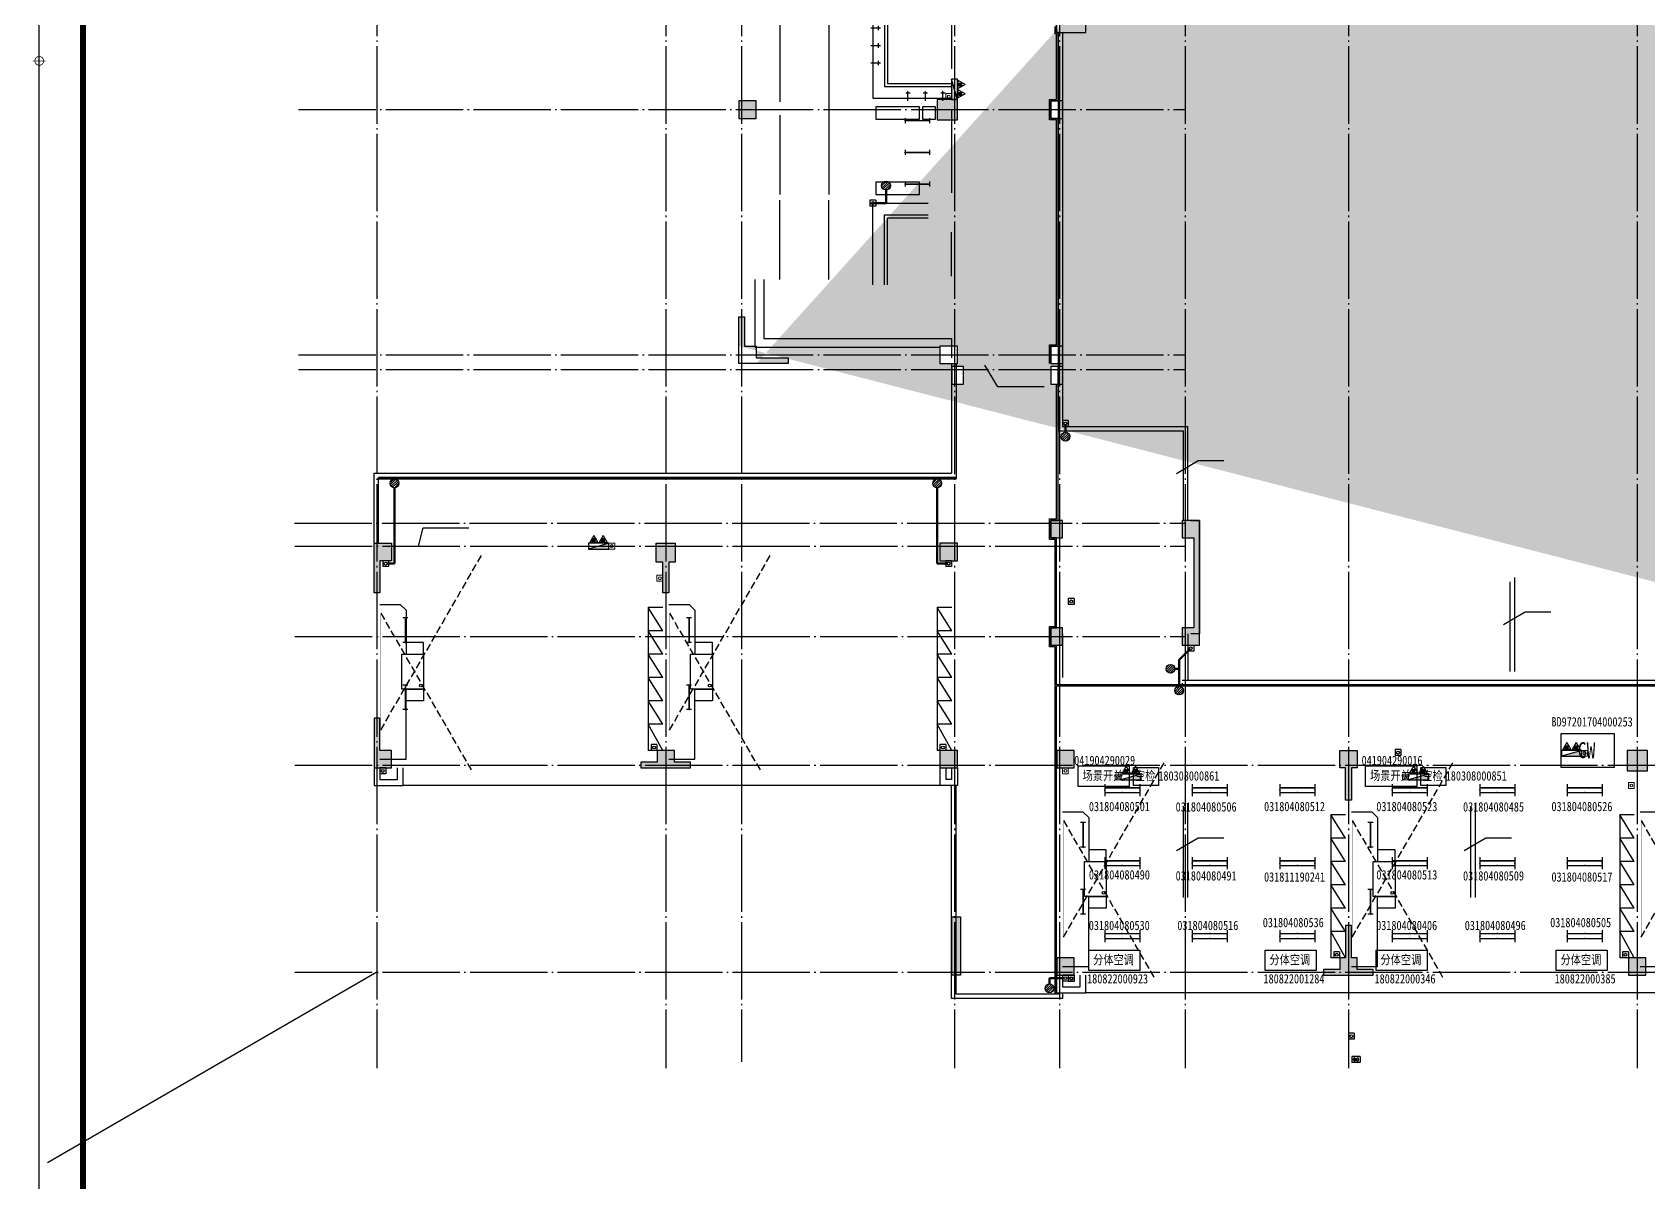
# Model space of a CAD drawing. Header units: millimetres. Extents: x 129492 to 2683129, y 513162 to 1188265.
# Drawn here: x 496568 to 551941, y 538083 to 577455 of the extents above; entities that cross this region are included whole.
import ezdxf

# ---------------------------------------------------------------- set-up
doc = ezdxf.new("R2010")
doc.units = ezdxf.units.MM
doc.header["$LTSCALE"] = 1000
for name, pattern in [('3#_t8$0$$0$CCDID0GLB00001', [30, 26.5, -1.5, 0.5, -1.5]), ('3#_t8$0$CONTINOUS', [0]), ('3#_t8$0$DASH', [0.35, 0.25, -0.1]), ('GRID$1$CCDID0GLB00001', [30, 26.5, -1.5, 0.5, -1.5])]:
    doc.linetypes.add(name, pattern=pattern)
for name, color, linetype in [('3#_t8$0$$0$G-GRID', 1, '3#_t8$0$$0$CCDID0GLB00001'), ('3#_t8$0$A-DOOR', 252, 'Continuous'), ('3#_t8$0$A-ELEV-HEVY', 2, 'Continuous'), ('3#_t8$0$A-FURN', 9, 'Continuous'), ('3#_t8$0$A-HRAL', 104, 'Continuous'), ('3#_t8$0$A-MOAT', 252, 'Continuous'), ('3#_t8$0$A-OVER', 23, 'Continuous'), ('3#_t8$0$A-WALL', 4, 'Continuous'), ('3#_t8$0$G-0-XREF', 252, 'Continuous'), ('3#_t8$0$G-ANNO-NOTE', 252, 'Continuous'), ('3#_t8$0$G-ANNO-TEXT', 33, 'Continuous'), ('3#_t8$0$P-COND-SILO', 252, '3#_t8$0$CONTINOUS'), ('3#_t8$0$P-DRAI-MISC', 252, 'Continuous'), ('3#_t8$0$P-WAST-PIPE', 252, '3#_t8$0$CCDI_L_P_F'), ('3#_t8$0$家具', 9, 'Continuous'), ('3#楼柱网$0$G-0-XREF', 2, 'Continuous'), ('3#楼柱网$1$COLS', 6, 'Continuous'), ('3#楼柱网$1$COLS-HATH', 8, 'Continuous'), ('E-EQPM-LIGT', 150, 'Continuous'), ('E-WIRE', 32, 'Continuous'), ('EQUIP-照明', 3, 'Continuous'), ('G-0-XREF', 2, 'Continuous'), ('GRID$1$G-GRID', 252, 'GRID$1$CCDID0GLB00001'), ('卫生间$0$A-DOOR', 2, 'Continuous'), ('卫生间$0$A-FIXT', 252, 'Continuous'), ('卫生间$0$SPACE', 7, 'Continuous'), ('图框A1+0.00$0$G-BORD', 3, 'Continuous')]:
    doc.layers.add(name, color=color, linetype=linetype)
for name, color, linetype, lineweight in [('3#_t8$0$3#消火栓$0$P-HUDR-MISC', 252, 'Continuous', 25), ('3#_t8$0$3#消火栓$0$P-HUDR-SILO', 252, 'Continuous', 20), ('3#_t8$0$P-WAST', 252, '3#_t8$0$废水', 50)]:
    doc.layers.add(name, color=color, linetype=linetype, lineweight=lineweight)
doc.layers.get('0').off()
doc.layers.get('3#_t8$0$G-0-XREF').off()
doc.layers.get('E-WIRE').off()
doc.styles.add('3#_t8$0$CCDI_T_G01', font='arial.ttf')
doc.styles.add('3#_t8$0$Standard', font='gbenor.shx', dxfattribs={"bigfont": 'gbcbig.shx'})
doc.styles.add('GW', font='', dxfattribs={"width": 0.8, "height": 550})
doc.styles.add('空检', font='', dxfattribs={"width": 0.8, "height": 320})
doc.styles.get('GW').set_extended_font_data('SimSun')
doc.styles.get('空检').set_extended_font_data('SimSun')
doc.linetypes.add('3#_t8$0$CCDI_L_P_F', pattern='A,50,["F",3#_t8$0$CCDI_T_G01,S=2,R=0,X=1.1,Y=-1],-4', length=54)
doc.linetypes.add('3#_t8$0$废水', pattern='A,50,["F",3#_t8$0$Standard,S=2,R=0,X=1.2,Y=-1],-4', length=54)

# ---------------------------------------------------------------- blocks, each defined once
blk = doc.blocks.new('3#_t8$0$232Y24Y')
at = {"layer": '3#_t8$0$A-FURN'}
for p, q in [((-2060, 80), (-1560, -820)), ((-2060, 80), (-1560, 80)), ((-1560, -4820), (-1560, 80)), ((-2060, -820), (-1560, -820)), ((-2060, -820), (-1560, -1620)), ((-2060, -1620), (-1560, -1620)), ((-2060, -1620), (-1560, -2420)), ((-2060, -2420), (-1560, -3220)), ((-2060, -2420), (-1560, -2420)), ((-2060, -3220), (-1560, -3220)), ((-2060, -3220), (-1560, -4020)), ((-2060, -4020), (-1560, -4020)), ((-2060, -4020), (-1560, -4820)), ((-2060, -4820), (-1560, -4820))]:
    blk.add_line(p, q, dxfattribs=at)
at = {"layer": '3#_t8$0$家具', "linetype": '3#_t8$0$DASH'}
for p, q in [((7610, -4620), (4463, 830)), ((7610, -620), (4117, -6670))]:
    blk.add_line(p, q, dxfattribs=at)
at = {"layer": '3#_t8$0$家具'}
for points in [[(7640, 380), (6940, 380), (6740, 380), (6740, -2020)], [(7640, -4920), (6940, -4920), (6740, -4720), (6740, -3220)]]:
    blk.add_lwpolyline(points, dxfattribs=at)
at = {"layer": '3#_t8$0$家具', "const_width": 10}
blk.add_lwpolyline([(7610, -620), (7610, -4620)], dxfattribs=at)
at = {"layer": '3#_t8$0$家具'}
for points in [[(6140, -1620), (6740, -1620), (6740, -2020), (6140, -2020)], [(6140, -3220), (6140, -2020), (6890, -2020), (6890, -3220)], [(6140, -3620), (6740, -3620), (6740, -3220), (6140, -3220)]]:
    blk.add_lwpolyline(points, close=True, dxfattribs=at)
blk.add_circle((6236, -2146), 46.6, dxfattribs=at)
blk = doc.blocks.new('卫生间$0$$lvtry$00000000')
for p, q in [((0, 0), (0, -329.6)), ((75.7, -264.7), (-73.5, -264.7))]:
    blk.add_line(p, q)
blk.add_circle((0, -264.7), 16.2)
blk = doc.blocks.new('卫生间')
blk.add_line((4817, 2480), (5417, 2480))
at = {"layer": '卫生间$0$A-DOOR'}
for p, q in [((42717, 44830), (44667, 44830)), ((44667, 44830), (45917, 44830))]:
    blk.add_line(p, q, dxfattribs=at)
at = {"layer": '卫生间$0$A-FIXT'}
for p, q in [((43005, 53030), (43005, 49405)), ((45630, 51205), (45630, 53030)), ((892, 13668), (7217, 13668)), ((1730, 12380), (1730, 8755)), ((3405, 11893), (3405, 5580)), ((4917, 12180), (4917, 8880)), ((5317, 12180), (5317, 9280)), ((5417, 12180), (5417, 9380)), ((7617, 11380), (7617, 9880)), ((4917, 8880, 0), (7617, 8880, 0)), ((5317, 9280, 0), (7617, 9280, 0)), ((5417, 9380, 0), (7617, 9380, 0)), ((7617, 8480), (7617, 5630)), ((1730, 8293), (1730, 5580)), ((1730, 2668), (1730, 5380)), ((3405, 2668), (3405, 5380)), ((4917, 2480), (4917, 5280)), ((4917, 5280), (6817, 5280)), ((5317, 2480), (5317, 4880)), ((5317, 4880), (6817, 4880)), ((5417, 2480), (5417, 4780)), ((5417, 4780), (6817, 4780)), ((7617, 2780), (7617, 4280)), ((877, 340), (877, 2668))]:
    blk.add_line(p, q, dxfattribs=at)
for points in [[(44217, 46730), (44217, 48830), (43617, 48830), (43617, 46730)], [(44417, 46730), (44417, 48830), (45017, 48830), (45017, 46730)]]:
    blk.add_lwpolyline(points, close=True, dxfattribs=at)
for points in [[(1177, 2668), (1177, 640), (7612, 640), (7612, -20)], [(877, 340), (7217, 340), (7217, -20)]]:
    blk.add_lwpolyline(points, dxfattribs=at)
at = {"layer": '卫生间$0$SPACE', "ltscale": 5}
for points in [[(5017, 8160), (6517, 8160), (6517, 8580), (5017, 8580)], [(6617, 8160), (7067, 8160), (7067, 8580), (6617, 8580)], [(5017, 5580), (6517, 5580), (6517, 6000), (5017, 6000)]]:
    blk.add_lwpolyline(points, close=True, dxfattribs=at)
at = {"layer": '卫生间$0$A-FIXT', "xscale": -1}
for p, rotation in [((4847, 11880, 0), 90.00000027649769), ((4847, 11280, 0), 90.00000027649769), ((4847, 10680, 0), 90.00000027649769), ((4847, 10080, 0), 90.00000027649769), ((6117, 8780), 180), ((6717, 8780), 180), ((7317, 8780), 180)]:
    blk.add_blockref('卫生间$0$$lvtry$00000000', p, dxfattribs=dict(at, rotation=rotation))
blk = doc.blocks.new('GRID')
at = {"layer": 'GRID$1$G-GRID', "ltscale": 0.1}
for p, q in [((0, 76720), (0, -3284)), ((9900, 76720), (9900, -3284)), ((19800, 76720), (19800, -3284)), ((23400, 76720), (23400, -3284)), ((27700, 76720), (27700, -3284)), ((33300, 76720), (33300, -3284)), ((43200, 76720), (43200, -3284)), ((-2824, 15380), (27686, 15380)), ((-2810, 14600), (27700, 14600)), ((-2810, 11500), (27700, 11500)), ((-2810, 7100), (66783, 7100)), ((-2810, 0), (66783, 0))]:
    blk.add_line(p, q, dxfattribs=at)
for points in [[(12500, 76720), (12500, -3068)], [(-2693, 29550), (27700, 29550)], [(-2693, 21150), (27700, 21150)], [(-2693, 20650), (27700, 20650)]]:
    blk.add_lwpolyline(points, dxfattribs=at)
blk = doc.blocks.new('3#楼柱网')
at = {"layer": '3#楼柱网$1$COLS-HATH'}
h = blk.add_hatch(color=256, dxfattribs=at)
h.paths.add_polyline_path([(-28327982, 42527826), (-28328207, 42527826), (-28328207, 42528476), (-28327557, 42528476), (-28327557, 42527826), (-28327782, 42527826), (-28327782, 42526776), (-28327982, 42526776)])
h.paths.add_polyline_path([(-28294907, 42579476), (-28294157, 42579476), (-28294157, 42580226), (-28294907, 42580226)], flags=16)
h.paths.add_polyline_path([(-28314482, 42588076), (-28313282, 42588076), (-28313282, 42587876), (-28313882, 42587876), (-28313882, 42587476), (-28314282, 42587476), (-28314282, 42586826), (-28314482, 42586826)], flags=17)
h.paths.add_polyline_path([(-28275082, 42556376), (-28274682, 42556376), (-28274682, 42556776), (-28275082, 42556776)], flags=17)
h.paths.add_polyline_path([(-28275082, 42523476), (-28274682, 42523476), (-28274682, 42523876), (-28275082, 42523876)], flags=17)
h.paths.add_polyline_path([(-28314682, 42543026), (-28314282, 42543026), (-28314282, 42543626), (-28314682, 42543626)], flags=17)
h.paths.add_polyline_path([(-28318582, 42542976), (-28317882, 42542976), (-28317882, 42543676), (-28318582, 42543676)], flags=17)
h.paths.add_polyline_path([(-28325382, 42543026), (-28324782, 42543026), (-28324782, 42543626), (-28325382, 42543626)], flags=17)
h.paths.add_polyline_path([(-28325382, 42534626), (-28325382, 42536226), (-28325182, 42536226), (-28325182, 42535226), (-28324782, 42535226), (-28324782, 42534826), (-28323682, 42534826), (-28323682, 42534626)], flags=17)
h.paths.add_polyline_path([(-28318082, 42533926), (-28317682, 42533926), (-28317682, 42534526), (-28318082, 42534526)], flags=17)
h.paths.add_polyline_path([(-28314682, 42533926), (-28314282, 42533926), (-28314282, 42534526), (-28314682, 42534526)], flags=17)
h.paths.add_polyline_path([(-28314682, 42534626), (-28314282, 42534626), (-28314282, 42535226), (-28314682, 42535226)], flags=17)
h.paths.add_polyline_path([(-28318482, 42534626), (-28317882, 42534626), (-28317882, 42535226), (-28318482, 42535226)], flags=17)
h.paths.add_polyline_path([(-28328732, 42520776), (-28327032, 42520776), (-28327032, 42520976), (-28327582, 42520976), (-28327582, 42521376), (-28327782, 42521376), (-28327982, 42521376), (-28327982, 42521376), (-28328182, 42521376), (-28328182, 42520976), (-28328732, 42520976)])
h.paths.add_polyline_path([(-28314682, 42524976), (-28314282, 42524976), (-28314282, 42525576), (-28314682, 42525576)], flags=17)
h.paths.add_polyline_path([(-28285532, 42513676), (-28283832, 42513676), (-28283832, 42513876), (-28284382, 42513876), (-28284382, 42514276), (-28284582, 42514276), (-28284582, 42515376), (-28284782, 42515376), (-28284782, 42514276), (-28284982, 42514276), (-28284982, 42513876), (-28285532, 42513876)], flags=17)
h.paths.add_polyline_path([(-28305332, 42513676), (-28303632, 42513676), (-28303632, 42513876), (-28304182, 42513876), (-28304182, 42514276), (-28304382, 42514276), (-28304382, 42515376), (-28304582, 42515376), (-28304582, 42514276), (-28304782, 42514276), (-28304782, 42513876), (-28305332, 42513876)], flags=17)
h.paths.add_polyline_path([(-28309782, 42528656), (-28309782, 42525576), (-28310182, 42525576), (-28310182, 42524976), (-28309582, 42524976), (-28309582, 42529256), (-28310182, 42529256), (-28310182, 42528656)], flags=17)
h.paths.add_polyline_path([(-28281262, 42528576), (-28281262, 42528576), (-28281262, 42528576), (-28281262, 42527976), (-28280662, 42527976), (-28280662, 42528376), (-28277182, 42528376), (-28277182, 42527976), (-28276582, 42527976), (-28276582, 42528576)], flags=17)
h.paths.add_polyline_path([(-28314682, 42528656), (-28314282, 42528656), (-28314282, 42529256), (-28314682, 42529256)], flags=17)
h.paths.add_polyline_path([(-28318482, 42527876), (-28317882, 42527876), (-28317882, 42528476), (-28318482, 42528476)], flags=17)
h.paths.add_polyline_path([(-28274682, 42521376), (-28275282, 42521376), (-28275282, 42520776), (-28274882, 42520776), (-28274882, 42519676), (-28274682, 42519676), (-28274682, 42520776)], flags=17)
h.paths.add_polyline_path([(-28337882, 42528476), (-28337282, 42528476), (-28337282, 42527876), (-28337682, 42527876), (-28337682, 42526776), (-28337882, 42526776), (-28337882, 42527876)])
h.paths.add_polyline_path([(-28337882, 42520776), (-28337282, 42520776), (-28337282, 42521376), (-28337682, 42521376), (-28337682, 42522476), (-28337882, 42522476), (-28337882, 42521376)])
h.paths.add_polyline_path([(-28318082, 42513676), (-28318082, 42515676), (-28317782, 42515676), (-28317782, 42513676)])
h.paths.add_polyline_path([(-28304782, 42521376), (-28304182, 42521376), (-28304182, 42520776), (-28304382, 42520776), (-28304382, 42519676), (-28304582, 42519676), (-28304582, 42520776), (-28304782, 42520776)], flags=17)
h.paths.add_polyline_path([(-28284982, 42521376), (-28284382, 42521376), (-28284382, 42520776), (-28284582, 42520776), (-28284582, 42519676), (-28284782, 42519676), (-28284782, 42520776), (-28284982, 42520776)], flags=17)
h.paths.add_polyline_path([(-28294932, 42520676), (-28294232, 42520676), (-28294232, 42521376), (-28294932, 42521376)], flags=17)
h.paths.add_polyline_path([(-28314482, 42520776), (-28313882, 42520776), (-28313882, 42521376), (-28314482, 42521376)], flags=17)
h.paths.add_polyline_path([(-28318482, 42520776), (-28317882, 42520776), (-28317882, 42521376), (-28318482, 42521376)], flags=17)
h.paths.add_polyline_path([(-28294882, 42513676), (-28294282, 42513676), (-28294282, 42514276), (-28294882, 42514276)], flags=17)
h.paths.add_polyline_path([(-28314482, 42513676), (-28313882, 42513676), (-28313882, 42514276), (-28314482, 42514276)])
h.paths.add_polyline_path([(-28328732, 42563776), (-28327032, 42563776), (-28327032, 42563576), (-28327582, 42563576), (-28327582, 42563176), (-28327782, 42563176), (-28327982, 42563176), (-28327982, 42563176), (-28328182, 42563176), (-28328182, 42563576), (-28328732, 42563576)])
h.paths.add_polyline_path([(-28278482, 42579476), (-28277982, 42579476), (-28277982, 42579976), (-28278482, 42579976), (-28278482, 42579676), (-28279682, 42579676), (-28279682, 42579476)], flags=17)
h.paths.add_polyline_path([(-28325382, 42549926), (-28325382, 42548326), (-28325182, 42548326), (-28325182, 42549326), (-28324782, 42549326), (-28324782, 42549726), (-28323682, 42549726), (-28323682, 42549926)], flags=17)
h.paths.add_polyline_path([(-28285532, 42546576), (-28283832, 42546576), (-28283832, 42546776), (-28284382, 42546776), (-28284382, 42547176), (-28284582, 42547176), (-28284582, 42548276), (-28284782, 42548276), (-28284782, 42547176), (-28284982, 42547176), (-28284982, 42546776), (-28285532, 42546776)], flags=17)
h.paths.add_polyline_path([(-28309782, 42561476), (-28309782, 42558796), (-28310182, 42558796), (-28310182, 42558196), (-28309582, 42558196), (-28309582, 42562076), (-28310182, 42562076), (-28310182, 42561476)], flags=17)
h.paths.add_polyline_path([(-28281262, 42561476), (-28281262, 42561476), (-28281262, 42561476), (-28281262, 42560876), (-28280662, 42560876), (-28280662, 42561276), (-28277182, 42561276), (-28277182, 42560876), (-28276582, 42560876), (-28276582, 42561476)], flags=17)
h.paths.add_polyline_path([(-28318082, 42563876), (-28317682, 42563876), (-28317682, 42564476), (-28318082, 42564476)], flags=17)
h.paths.add_polyline_path([(-28314682, 42563876), (-28314282, 42563876), (-28314282, 42564476), (-28314682, 42564476)], flags=17)
h.paths.add_polyline_path([(-28322370, 42584799), (-28322052, 42585042), (-28321688, 42584565), (-28322005, 42584322)], flags=17)
h.paths.add_polyline_path([(-28274682, 42554276), (-28275282, 42554276), (-28275282, 42553676), (-28274882, 42553676), (-28274882, 42552576), (-28274682, 42552576), (-28274682, 42553676)], flags=17)
h.paths.add_polyline_path([(-28304782, 42554276), (-28304182, 42554276), (-28304182, 42553676), (-28304382, 42553676), (-28304382, 42552576), (-28304582, 42552576), (-28304582, 42553676), (-28304782, 42553676)], flags=17)
h.paths.add_polyline_path([(-28284982, 42554276), (-28284382, 42554276), (-28284382, 42553676), (-28284582, 42553676), (-28284582, 42552576), (-28284782, 42552576), (-28284782, 42553676), (-28284982, 42553676)], flags=17)
h.paths.add_polyline_path([(-28294932, 42553576), (-28294232, 42553576), (-28294232, 42554276), (-28294932, 42554276)], flags=17)
h.paths.add_polyline_path([(-28314482, 42553676), (-28313882, 42553676), (-28313882, 42554276), (-28314482, 42554276)], flags=17)
h.paths.add_polyline_path([(-28337882, 42556076), (-28337282, 42556076), (-28337282, 42556676), (-28337682, 42556676), (-28337682, 42557776), (-28337882, 42557776), (-28337882, 42556676)])
h.paths.add_polyline_path([(-28327982, 42556726), (-28328207, 42556726), (-28328207, 42556076), (-28327557, 42556076), (-28327557, 42556726), (-28327782, 42556726), (-28327782, 42557776), (-28327982, 42557776)])
h.paths.add_polyline_path([(-28318482, 42556076), (-28317882, 42556076), (-28317882, 42556676), (-28318482, 42556676)], flags=17)
h.paths.add_polyline_path([(-28318482, 42549326), (-28317882, 42549326), (-28317882, 42549926), (-28318482, 42549926)], flags=17)
h.paths.add_polyline_path([(-28274682, 42546576), (-28275282, 42546576), (-28275282, 42547176), (-28274882, 42547176), (-28274882, 42548276), (-28274682, 42548276), (-28274682, 42547176)], flags=17)
h.paths.add_polyline_path([(-28305332, 42546576), (-28303632, 42546576), (-28303632, 42546776), (-28304182, 42546776), (-28304182, 42547176), (-28304382, 42547176), (-28304382, 42548276), (-28304582, 42548276), (-28304582, 42547176), (-28304782, 42547176), (-28304782, 42546776), (-28305332, 42546776)], flags=16)
h.paths.add_polyline_path([(-28294882, 42546576), (-28294282, 42546576), (-28294282, 42547176), (-28294882, 42547176)], flags=17)
h.paths.add_polyline_path([(-28314482, 42546576), (-28313882, 42546576), (-28313882, 42547176), (-28314482, 42547176)], flags=17)
h.paths.add_polyline_path([(-28314682, 42571326), (-28314282, 42571326), (-28314282, 42571926), (-28314682, 42571926)], flags=17)
h.paths.add_polyline_path([(-28314682, 42561476), (-28314282, 42561476), (-28314282, 42562076), (-28314682, 42562076)], flags=17)
h.paths.add_polyline_path([(-28304782, 42579476), (-28304182, 42579476), (-28304182, 42580076), (-28304382, 42580076), (-28304382, 42581176), (-28304582, 42581176), (-28304582, 42580076), (-28304782, 42580076)], flags=17)
h.paths.add_polyline_path([(-28284382, 42579676), (-28284382, 42580076), (-28284582, 42580076), (-28284582, 42581176), (-28284782, 42581176), (-28284782, 42580076), (-28284982, 42580076), (-28284982, 42579476), (-28283982, 42579476), (-28283982, 42579676)], flags=17)
h.paths.add_polyline_path([(-28314482, 42579476), (-28313882, 42579476), (-28313882, 42580076), (-28314482, 42580076)], flags=17)
h.paths.add_polyline_path([(-28318082, 42571326), (-28317682, 42571326), (-28317682, 42571926), (-28318082, 42571926)], flags=17)
h.paths.add_polyline_path([(-28337882, 42563776), (-28337282, 42563776), (-28337282, 42563176), (-28337682, 42563176), (-28337682, 42562076), (-28337882, 42562076), (-28337882, 42563176)])
h.paths.add_polyline_path([(-28318482, 42563176), (-28317882, 42563176), (-28317882, 42563776), (-28318482, 42563776)], flags=17)
h.paths.add_polyline_path([(-28304782, 42588076), (-28304182, 42588076), (-28304182, 42587476), (-28304382, 42587476), (-28304382, 42586376), (-28304582, 42586376), (-28304582, 42587476), (-28304782, 42587476)], flags=17)
h.paths.add_polyline_path([(-28284982, 42588076), (-28284382, 42588076), (-28284382, 42587476), (-28284582, 42587476), (-28284582, 42586376), (-28284782, 42586376), (-28284782, 42587476), (-28284982, 42587476)], flags=17)
h.paths.add_polyline_path([(-28294882, 42587476), (-28294282, 42587476), (-28294282, 42588076), (-28294882, 42588076)], flags=17)
h.paths.add_polyline_path([(-28274882, 42579976), (-28274882, 42581176), (-28274682, 42581176), (-28274682, 42579476), (-28275182, 42579476), (-28275182, 42579976)], flags=17)
edge = h.paths.add_edge_path(flags=17)
edge.add_line((-28281262, 42523676), (-28276582, 42523676))
edge.add_line((-28276582, 42523676), (-28276582, 42523876))
edge.add_line((-28276582, 42523876), (-28276982, 42523876))
edge.add_line((-28276982, 42523876), (-28280862, 42523876))
edge.add_line((-28280862, 42523876), (-28281262, 42523876))
edge.add_line((-28281262, 42523876), (-28281262, 42523676))
edge.add_line((-28281262, 42523676), (-28280862, 42523676))
h.paths.add_polyline_path([(-28281262, 42556776), (-28280862, 42556776), (-28276982, 42556776), (-28276582, 42556776), (-28276582, 42556576), (-28281262, 42556576)], flags=17)
h.paths.add_polyline_path([(-28278182, 42586776), (-28278382, 42586776), (-28278382, 42586376), (-28277982, 42586376), (-28277982, 42587676), (-28277982, 42588076), (-28278382, 42588076), (-28278382, 42587676), (-28278182, 42587676)], flags=17)
edge = h.paths.add_edge_path(flags=17)
edge.add_line((-28274682, 42586776), (-28274682, 42585076))
edge.add_line((-28274682, 42585076), (-28274882, 42585076))
edge.add_line((-28274882, 42585076), (-28274882, 42586376))
edge.add_line((-28274882, 42586376), (-28275082, 42586376))
edge.add_line((-28275082, 42586376), (-28275082, 42586776))
edge.add_line((-28275082, 42586776), (-28274682, 42586776))
edge.add_line((-28274682, 42586776), (-28274682, 42586376))
edge = h.paths.add_edge_path(flags=17)
edge.add_line((-28318082, 42580076), (-28318082, 42579476))
edge.add_line((-28318082, 42579476), (-28317682, 42579476))
edge.add_line((-28317682, 42579476), (-28317682, 42580076))
edge.add_line((-28317682, 42580076), (-28317882, 42580076))
edge.add_line((-28317882, 42580076), (-28317882, 42581176))
edge.add_line((-28317882, 42581176), (-28318082, 42581176))
edge.add_line((-28318082, 42581176), (-28318082, 42579476))
h.paths.add_polyline_path([(-28318082, 42579476), (-28317682, 42579476), (-28317682, 42580076), (-28317882, 42580076), (-28317882, 42581176), (-28318082, 42581176)], flags=16)
edge = h.paths.add_edge_path()
edge.add_line((-28324782, 42534626), (-28324782, 42534626))
edge.add_line((-28324782, 42534626), (-28325382, 42534626))
edge.add_line((-28325382, 42534626), (-28325382, 42535226))
edge.add_line((-28281262, 42523876), (-28281262, 42523676))
edge.add_line((-28274782, 42513676), (-28275682, 42513676))
edge.add_line((-28275682, 42513676), (-28275682, 42513876))
edge.add_line((-28275682, 42513876), (-28275282, 42513876))
edge.add_line((-28275282, 42513876), (-28275282, 42514276))
edge.add_line((-28275282, 42514276), (-28274882, 42514276))
edge.add_line((-28274882, 42514276), (-28274882, 42515376))
edge.add_line((-28274882, 42515376), (-28274682, 42515376))
edge.add_line((-28274682, 42515376), (-28274682, 42514276))
edge.add_line((-28274682, 42514276), (-28274682, 42513676))
edge.add_line((-28274682, 42513676), (-28275282, 42513676))
edge.add_line((-28318082, 42588076), (-28317718, 42587599))
edge.add_line((-28317718, 42587599), (-28318036, 42587356))
edge.add_line((-28318036, 42587356), (-28318400, 42587833))
edge.add_line((-28318400, 42587833), (-28318082, 42588076))
edge.add_line((-28304782, 42546576), (-28304182, 42546576))
edge.add_line((-28284982, 42579476), (-28284382, 42579476))
at = {"layer": '3#楼柱网$1$COLS'}
for points in [[(-28325382, 42543026), (-28324782, 42543026), (-28324782, 42543626), (-28325382, 42543626)], [(-28318582, 42542976), (-28317882, 42542976), (-28317882, 42543676), (-28318582, 42543676)], [(-28314682, 42543026), (-28314282, 42543026), (-28314282, 42543626), (-28314682, 42543626)], [(-28318482, 42534626), (-28317882, 42534626), (-28317882, 42535226), (-28318482, 42535226)], [(-28314682, 42534626), (-28314282, 42534626), (-28314282, 42535226), (-28314682, 42535226)], [(-28318082, 42533926), (-28317682, 42533926), (-28317682, 42534526), (-28318082, 42534526)], [(-28314682, 42533926), (-28314282, 42533926), (-28314282, 42534526), (-28314682, 42534526)], [(-28314682, 42528656), (-28314282, 42528656), (-28314282, 42529256), (-28314682, 42529256)], [(-28318482, 42527876), (-28317882, 42527876), (-28317882, 42528476), (-28318482, 42528476)], [(-28314682, 42524976), (-28314282, 42524976), (-28314282, 42525576), (-28314682, 42525576)], [(-28318482, 42520776), (-28317882, 42520776), (-28317882, 42521376), (-28318482, 42521376)], [(-28314482, 42520776), (-28313882, 42520776), (-28313882, 42521376), (-28314482, 42521376)], [(-28294932, 42520676), (-28294232, 42520676), (-28294232, 42521376), (-28294932, 42521376)], [(-28314482, 42513676), (-28313882, 42513676), (-28313882, 42514276), (-28314482, 42514276)], [(-28294882, 42513676), (-28294282, 42513676), (-28294282, 42514276), (-28294882, 42514276)]]:
    blk.add_lwpolyline(points, close=True, dxfattribs=at)
for points in [[(-28325382, 42534626), (-28325382, 42536226), (-28325182, 42536226), (-28325182, 42535226), (-28324782, 42535226), (-28324782, 42534826), (-28323682, 42534826), (-28323682, 42534626), (-28325382, 42534626)], [(-28324782, 42534626), (-28324782, 42534626), (-28325382, 42534626), (-28325382, 42535226)], [(-28309782, 42528656), (-28309782, 42525576), (-28310182, 42525576), (-28310182, 42524976), (-28309582, 42524976), (-28309582, 42529256), (-28309582, 42529256), (-28310182, 42529256), (-28310182, 42528656), (-28309782, 42528656)], [(-28337882, 42528476), (-28337282, 42528476), (-28337282, 42527876), (-28337682, 42527876), (-28337682, 42526776), (-28337882, 42526776), (-28337882, 42527876), (-28337882, 42527876), (-28337882, 42528476)], [(-28327982, 42527826), (-28328207, 42527826), (-28328207, 42528476), (-28327557, 42528476), (-28327557, 42527826), (-28327782, 42527826), (-28327782, 42526776), (-28327982, 42526776), (-28327982, 42527826)], [(-28337882, 42520776), (-28337282, 42520776), (-28337282, 42521376), (-28337682, 42521376), (-28337682, 42522476), (-28337882, 42522476), (-28337882, 42521376), (-28337882, 42521376), (-28337882, 42520776)], [(-28328732, 42520776), (-28327032, 42520776), (-28327032, 42520976), (-28327582, 42520976), (-28327582, 42521376), (-28327782, 42521376), (-28327782, 42521376), (-28327982, 42521376), (-28327982, 42521376), (-28328182, 42521376), (-28328182, 42520976), (-28328732, 42520976), (-28328732, 42520776)], [(-28304782, 42521376), (-28304182, 42521376), (-28304182, 42520776), (-28304382, 42520776), (-28304382, 42519676), (-28304582, 42519676), (-28304582, 42520776), (-28304782, 42520776), (-28304782, 42521376)], [(-28318082, 42513676), (-28318082, 42515676), (-28317782, 42515676), (-28317782, 42513676), (-28318082, 42513676)], [(-28305332, 42513676), (-28303632, 42513676), (-28303632, 42513876), (-28304182, 42513876), (-28304182, 42514276), (-28304382, 42514276), (-28304382, 42515376), (-28304582, 42515376), (-28304582, 42514276), (-28304782, 42514276), (-28304782, 42513876), (-28305332, 42513876), (-28305332, 42513676)]]:
    blk.add_lwpolyline(points, dxfattribs=at)
at = {"layer": '3#楼柱网$0$G-0-XREF'}
blk.add_blockref('GRID', (-28337782, 42513776), dxfattribs=at)
blk = doc.blocks.new('3#_t8$0$gfdgdgre')
at = {"layer": '3#_t8$0$A-MOAT', "ltscale": 5}
for p, q in [((-62950, 7150), (-43150, 7150)), ((-62950, 7100), (-43150, 7100)), ((-43150, 7150), (-43150, 7100)), ((-300, 50), (-39700, 50)), ((-35550, 0), (-39700, 0)), ((-19700, 0), (-35550, 0)), ((-300, 0), (-19800, 0))]:
    blk.add_line(p, q, dxfattribs=at)
for points in [[(-39900, 11050), (-39900, 11650), (-39650, 11650), (-39650, 19450), (-39900, 19450), (-39900, 20050), (-39650, 20050), (-39650, 22400), (-39700, 22400), (-39700, 32900), (-35200, 32900)], [(-39950, 11050), (-39950, 11700), (-39700, 11700), (-39700, 19400), (-39950, 19400), (-39950, 20100), (-39700, 20100), (-39700, 22350), (-39750, 22350), (-39750, 22600)], [(-39700, 50), (-39700, 1400), (-39900, 1400), (-39900, 2000), (-39700, 2000), (-39700, 5080), (-39900, 5080), (-39900, 5680), (-39650, 5680), (-39650, 10950)], [(-39750, -10550), (-39750, 1350), (-39950, 1350), (-39950, 2050), (-39750, 2050), (-39750, 5030), (-39950, 5030), (-39950, 5730), (-39700, 5730), (-39700, 10350)], [(-39700, -10500), (-39700, 0)]]:
    blk.add_lwpolyline(points, dxfattribs=at)
blk = doc.blocks.new('3#_t8$0$3#消火栓$0$A$C7A4A6D2E')
at = {"ltscale": 0.1}
for p, q in [((200, 200), (0, 200)), ((0, 200), (0, 0)), ((200, 0), (0, 0)), ((200, 200), (200, 0))]:
    blk.add_line(p, q, dxfattribs=at)
blk.add_circle((100, 100), 50, dxfattribs=at)
blk = doc.blocks.new('3#_t8$0$3#消火栓$0$A$C5D304408')
at = {"layer": '3#_t8$0$3#消火栓$0$P-HUDR-MISC'}
blk.add_hatch(color=256, dxfattribs=at).paths.add_polyline_path([(25350, 24880), (25350, 25080), (25350, 25080), (24650, 24880)])
h = blk.add_hatch(dxfattribs=at)
h.set_pattern_fill('JIS_WOOD', color=256, scale=20, angle=90, style=0)
h.set_pattern_definition([(135, (24339.631, 24727.014), (10, 10), [])])
h.paths.add_polyline_path([(24881, 25139), (24881, 25230), (24790, 25230), (24790, 25139)])
h = blk.add_hatch(dxfattribs=at)
h.set_pattern_fill('JIS_WOOD', color=256, scale=20, angle=90, style=0)
h.set_pattern_definition([(135, (24660.631, 24727.014), (10, 10), [])])
h.paths.add_polyline_path([(25202, 25139), (25202, 25230), (25111, 25230), (25111, 25139)])
for p, q in [((25350, 25080), (24650, 24880)), ((24835, 25349), (24696, 25108)), ((24974, 25108), (24696, 25108)), ((24790, 25139), (24790, 25230)), ((24881, 25230), (24790, 25230)), ((24881, 25139), (24790, 25139)), ((24835, 25349), (24974, 25108)), ((24881, 25139), (24881, 25230)), ((25156, 25349), (25017, 25108)), ((25295, 25108), (25017, 25108)), ((25111, 25139), (25111, 25230)), ((25202, 25230), (25111, 25230)), ((25202, 25139), (25111, 25139)), ((25156, 25349), (25295, 25108)), ((25202, 25139), (25202, 25230))]:
    blk.add_line(p, q, dxfattribs=at)
blk.add_lwpolyline([(25350, 25080), (24650, 25080), (24650, 24880), (25350, 24880)], close=True, dxfattribs=at)
blk = doc.blocks.new('3#_t8$0$A$C01BF6661')
at = {"layer": '3#_t8$0$P-DRAI-MISC', "ltscale": 5}
h = blk.add_hatch(dxfattribs=at)
h.set_pattern_fill('ANSI31', color=256, scale=450, angle=180, style=0)
h.set_pattern_definition([(225, (36225, 89338.503), (39.774756, -39.774756), [])])
h.paths.add_polyline_path([(-150, 0, 1), (150, 0, 1)])
blk.add_circle((0, 0), 150, dxfattribs=at)
blk = doc.blocks.new('3#_t8$0$A$C7A4A6D2E')
at = {"ltscale": 0.1}
for p, q in [((200, 200), (0, 200)), ((0, 200), (0, 0)), ((200, 0), (0, 0)), ((200, 200), (200, 0))]:
    blk.add_line(p, q, dxfattribs=at)
blk.add_circle((100, 100), 50, dxfattribs=at)
blk = doc.blocks.new('3#_t8$0$A$C011D5BA5')
at = {"linetype": '3#_t8$0$DASH'}
blk.add_line((-765, -267), (0, 0), dxfattribs=at)
blk.add_lwpolyline([(-765, -267), (0, -267), (0, 0), (-765, 0)], close=True, dxfattribs=at)
blk = doc.blocks.new('3#_t8$0$KTXT')
for points in [[(339386, 545380), (339633, 545744), (340103, 545744)], [(348286, 545380), (348040, 545775), (347570, 545775)]]:
    blk.add_lwpolyline(points)
for points in [[(339336, 545130), (339436, 545130), (339436, 545380), (339336, 545380)], [(348236, 545130), (348336, 545130), (348336, 545380), (348236, 545380)]]:
    blk.add_lwpolyline(points, close=True)
at = {"ltscale": 5}
for p in [(340577, 544984), (347978, 544984)]:
    blk.add_blockref('3#_t8$0$A$C011D5BA5', p, dxfattribs=at)
blk = doc.blocks.new('3#_t8$0$13')
for points in [[(0, 0), (100, 0), (100, 250), (0, 250)], [(8450, 0), (8550, 0), (8550, 250), (8450, 250)]]:
    blk.add_lwpolyline(points, close=True)
for points in [[(50, 250), (297, 520), (766, 520)], [(8500, 250), (8253, 520), (7784, 520)]]:
    blk.add_lwpolyline(points)
at = {"ltscale": 5}
for p in [(791, -146), (8192, -146)]:
    blk.add_blockref('3#_t8$0$A$C011D5BA5', p, dxfattribs=at)
blk = doc.blocks.new('3#_t8$0$ktw1')
at = {"ltscale": 5}
for p in [(5089, -67371), (9092, -67371), (11591, -67371), (18792, -67371)]:
    blk.add_blockref('3#_t8$0$A$C011D5BA5', p, dxfattribs=at)
for name, p in [('3#_t8$0$13', (24300, -74325)), ('3#_t8$0$KTXT', (-305586, -619455))]:
    blk.add_blockref(name, p)
blk = doc.blocks.new('图框A1+0.00$0$MidPoitent')
at = {"const_width": 0.18}
for points in [[(-1.5, 0), (1.5, 0)], [(0, -1.5), (0, 1.5)]]:
    blk.add_lwpolyline(points, dxfattribs=at)
blk.add_lwpolyline([(0, -1, 1), (0, 1, 1), (0, -1, 1)], format="xyb", dxfattribs=at)
blk = doc.blocks.new('图框A1+0.00')
at = {"layer": '图框A1+0.00$0$G-BORD'}
blk.add_lwpolyline([(0, 594), (841, 594), (841, 0), (0, 0)], close=True, dxfattribs=at)
at = {"layer": '图框A1+0.00$0$G-BORD', "const_width": 1.4}
blk.add_lwpolyline([(33, 584), (831, 584), (831, 10), (33, 10)], close=True, dxfattribs=at)
at = {"layer": '图框A1+0.00$0$G-BORD'}
blk.add_blockref('图框A1+0.00$0$MidPoitent', (420.5, 0), dxfattribs=at)
blk = doc.blocks.new('$EQUIP$00001159')
for p, q in [((-1.2, 0.25), (-1.2, -0.25)), ((-1.2, 0), (1.2, 0)), ((1.2, 0.25), (1.2, -0.25))]:
    blk.add_line(p, q)
at = {"const_width": 0.14}
blk.add_lwpolyline([(-1.2, 0), (1.2, 0)], dxfattribs=at)
at = {"layer": 'EQUIP-照明'}
for p in [(-1.2, 0), (0, 0), (1.2, 0)]:
    blk.add_point(p, dxfattribs=at)
at = {"layer": 'EQUIP-照明', "flags": 9}
blk.add_attdef('A', (0, 0), '', height=0.00002, dxfattribs=at)
blk = doc.blocks.new('$EQUIP$00001160')
for p, q in [((-1.2, 0.42), (-1.2, -0.42)), ((-1.2, 0.17), (1.2, 0.17)), ((1.2, 0.42), (1.2, -0.42)), ((-1.2, -0.17), (1.2, -0.17))]:
    blk.add_line(p, q)
at = {"const_width": 0.1}
for points in [[(-1.2, 0.17), (1.2, 0.17)], [(-1.2, -0.17), (1.2, -0.17)]]:
    blk.add_lwpolyline(points, dxfattribs=at)
at = {"layer": 'EQUIP-照明'}
for p in [(-1.2, 0), (0, 0.17), (1.2, 0), (0, -0.17)]:
    blk.add_point(p, dxfattribs=at)
at = {"layer": 'EQUIP-照明', "flags": 9}
blk.add_attdef('A', (0, 0), '', height=0.00002, dxfattribs=at)
blk = doc.blocks.new('A$C56564BCA')
at = {"layer": 'E-EQPM-LIGT', "xscale": 500, "yscale": 500, "zscale": 500}
for p in [(1050, 4050, 450), (4050, 4050, 450), (7050, 4050, 450), (1050, 1550, 450), (4050, 1550, 450), (7050, 1550, 450), (1050, -950, 450), (4050, -950, 450), (7050, -950, 450)]:
    blk.add_blockref('$EQUIP$00001160', p, dxfattribs=at)
blk = doc.blocks.new('A$C594C3BD1')
at = {"layer": 'E-EQPM-LIGT', "xscale": 350, "yscale": 350, "zscale": 350, "rotation": 270}
for p in [(-794, 2519), (-794, 222)]:
    blk.add_blockref('$EQUIP$00001159', p, dxfattribs=at)
at = {"layer": 'E-WIRE'}
blk.add_blockref('A$C56564BCA', (-500, 0), dxfattribs=at)

msp = doc.modelspace()

# ---------------------------------------------------------------- linework, layer by layer
at = {"layer": '3#_t8$0$$0$G-GRID', "ltscale": 0.1}
for p, q in [((528181, 621975), (528181, 541971)), ((531781, 621975), (531781, 541971))]:
    msp.add_line(p, q, dxfattribs=at)
at = {"layer": '3#_t8$0$A-DOOR'}
msp.add_line((508381, 545255), (497091, 538726), dxfattribs=at)
at = {"layer": '3#_t8$0$A-ELEV-HEVY'}
for points in [[(508281, 552255), (508281, 551655), (509281, 551655), (509281, 552255)], [(527681, 552255), (527681, 551655)], [(528081, 551655), (527681, 551655)], [(531681, 545155), (531681, 544555), (532681, 544555), (532681, 545155)]]:
    msp.add_lwpolyline(points, dxfattribs=at)
at = {"layer": '3#_t8$0$A-HRAL', "ltscale": 5}
for p, q in [((531731, 577455), (531731, 563805)), ((531881, 577455), (531881, 563955)), ((531731, 563805), (536031, 563805)), ((531881, 563955), (535981, 563955)), ((531881, 563955), (536181, 563955)), ((536031, 560735), (536031, 563805)), ((536181, 560735), (536181, 563955)), ((536181, 560735), (536181, 563955)), ((508281, 559955), (508281, 562355)), ((508281, 562355), (528081, 562355)), ((508431, 559955), (508431, 562205)), ((547382, 555558), (547382, 558778)), ((547382, 555558), (547382, 558778)), ((547232, 555558), (547232, 558628)), ((531781, 556855), (531781, 555355)), ((531881, 556855), (531881, 555355)), ((536081, 556855), (536081, 555255)), ((536181, 556855), (536181, 555255)), ((562481, 555255), (535981, 555255)), ((535981, 555155), (535981, 555105)), ((562631, 555105), (535981, 555105)), ((536181, 547819), (536181, 551039)), ((536181, 547819), (536181, 551039)), ((546033, 547819), (546033, 551039)), ((546033, 547819), (546033, 551039)), ((536031, 547819), (536031, 550889)), ((545883, 547819), (545883, 550889))]:
    msp.add_line(p, q, dxfattribs=at)
for points in [[(528231, 566105), (528231, 562205), (508431, 562205)], [(528081, 566105), (528081, 562355)], [(531881, 544555), (531881, 544355), (528181, 544355), (528081, 544355), (528081, 551655)], [(531731, 544555), (531731, 544505), (528231, 544505), (528231, 551655)]]:
    msp.add_lwpolyline(points, dxfattribs=at)
at = {"layer": '3#_t8$0$A-OVER'}
for points in [[(527681, 551655), (509281, 551655)], [(561781, 544555), (532681, 544555)]]:
    msp.add_lwpolyline(points, dxfattribs=at)
at = {"layer": '3#_t8$0$A-WALL'}
for points in [[(531681, 578055), (531681, 577455), (532681, 577455), (532681, 578055)], [(508281, 552255), (508281, 551655), (509281, 551655), (509281, 552255)], [(508481, 552255), (508481, 551855), (509081, 551855), (509081, 552255)], [(528281, 552255), (528281, 551655), (527681, 551655)], [(527681, 552255), (527681, 551655)], [(528081, 552255), (528081, 551855), (527881, 551855)], [(527881, 552255), (527881, 551855), (527881, 551855)], [(531681, 545155), (531681, 544555), (532681, 544555), (532681, 545155)], [(531881, 545155), (531881, 544755), (532481, 544755), (532481, 545155)]]:
    msp.add_lwpolyline(points, dxfattribs=at)
at = {"layer": '3#_t8$0$A-WALL', "ltscale": 5}
msp.add_lwpolyline([(536281, 560735), (536581, 560735), (536581, 556855), (536281, 556855)], dxfattribs=at)
at = {"layer": '3#_t8$0$G-ANNO-NOTE'}
for points in [[(531247, 565316), (529669, 565316), (529217, 566051)], [(535794, 562345), (536536, 562783), (537416, 562783)], [(509802, 559855), (509964, 560477), (511536, 560477)], [(546994, 557167), (547736, 557605), (548616, 557605)], [(535794, 549429), (536536, 549867), (537416, 549867)], [(545645, 549429), (546388, 549867), (547268, 549867)]]:
    msp.add_lwpolyline(points, dxfattribs=at)
at = {"layer": '3#_t8$0$G-ANNO-TEXT', "color": 0}
msp.add_lwpolyline([(548976, 553438), (550787, 553438), (550787, 552273), (548976, 552273)], close=True, dxfattribs=at)
for points, elevation in [([(532421, 552325), (534172, 552325), (534172, 551621), (532421, 551621)], 1350), ([(534314, 552268), (535167, 552268), (535167, 551653), (534314, 551653)], 450), ([(542273, 552325), (544024, 552325), (544024, 551621), (542273, 551621)], 1350), ([(544166, 552268), (545019, 552268), (545019, 551653), (544166, 551653)], 450), ([(532781, 546016), (534532, 546016), (534532, 545312), (532781, 545312)], 900), ([(538827, 546016), (540577, 546016), (540577, 545312), (538827, 545312)], 900), ([(542633, 546016), (544384, 546016), (544384, 545312), (542633, 545312)], 900), ([(548805, 546016), (550556, 546016), (550556, 545312), (548805, 545312)], 900)]:
    msp.add_lwpolyline(points, close=True, dxfattribs=dict(at, elevation=elevation))
at = {"layer": '3#_t8$0$P-WAST', "ltscale": 0.1}
for p in [(525831, 572055), (525431, 571605)]:
    msp.add_line(p, (525831, 571605), dxfattribs=at)
at = {"layer": '3#_t8$0$P-WAST'}
for p, q in [((531981, 564005), (531981, 563755)), ((508981, 559255), (508981, 561855)), ((527581, 559255), (527581, 561855)), ((508731, 559255), (508981, 559255)), ((527931, 559255), (527581, 559255)), ((535881, 555955), (536246, 556320)), ((535881, 555056), (535881, 555955)), ((535881, 555655), (535731, 555655)), ((531931, 545055), (531432, 545055)), ((531432, 544855), (531432, 545055))]:
    msp.add_line(p, q, dxfattribs=at)

# ---------------------------------------------------------------- block references
msp.add_blockref('3#_t8$0$ktw1', (508381, 619455))
at = {"rotation": 179.9999999984353}
for p in [(516122, 552935), (526022, 552935), (539522, 545835), (549422, 545835), (559322, 545835)]:
    msp.add_blockref('3#_t8$0$232Y24Y', p, dxfattribs=at)
at = {"layer": '3#_t8$0$3#消火栓$0$P-HUDR-MISC', "lineweight": 25, "ltscale": 0.1, "rotation": 270}
msp.add_blockref('3#_t8$0$3#消火栓$0$A$C5D304408', (503201, 600505), dxfattribs=at)
at = {"layer": '3#_t8$0$3#消火栓$0$P-HUDR-MISC', "lineweight": 25, "ltscale": 0.1}
for p in [(490981, 534875), (524331, 527775), (509231, 526966), (519083, 526966)]:
    msp.add_blockref('3#_t8$0$3#消火栓$0$A$C5D304408', p, dxfattribs=at)
at = {"layer": '3#_t8$0$3#消火栓$0$P-HUDR-SILO', "ltscale": 0.1, "rotation": 270}
for p in [(527881, 575355), (516331, 559955), (517981, 558855), (549681, 552855), (531881, 552256), (533681, 552046), (543533, 552046), (551281, 551755)]:
    msp.add_blockref('3#_t8$0$3#消火栓$0$A$C7A4A6D2E', p, dxfattribs=at)
at = {"layer": '3#_t8$0$G-0-XREF', "ltscale": 5}
for name, p in [('3#楼柱网', (28846164, -41968520)), ('卫生间', (520464, 566325))]:
    msp.add_blockref(name, p, dxfattribs=at)
at = {"layer": '3#_t8$0$G-0-XREF'}
msp.add_blockref('3#_t8$0$gfdgdgre', (571381, 555055), dxfattribs=at)
at = {"layer": '3#_t8$0$P-COND-SILO', "ltscale": 0.1}
for p in [(532081, 557860), (517781, 552855), (527681, 552855), (543282, 552682), (508481, 552055), (541181, 545755), (551081, 545755), (532081, 544955), (532081, 544944), (541803, 542165), (541881, 542165)]:
    msp.add_blockref('3#_t8$0$A$C7A4A6D2E', p, dxfattribs=at)
at = {"layer": '3#_t8$0$P-DRAI-MISC', "ltscale": 0.1}
for p in [(525831, 572205), (531982, 563605), (508981, 562005), (527581, 562005), (535581, 555654), (535881, 554906), (531432, 544705)]:
    msp.add_blockref('3#_t8$0$A$C01BF6661', p, dxfattribs=at)
at = {"layer": '3#_t8$0$P-WAST-PIPE'}
for p in [(525281, 571505), (531881, 563955), (508581, 559155), (527881, 559155), (536181, 556255), (531881, 544955), (541681, 542965)]:
    msp.add_blockref('3#_t8$0$A$C7A4A6D2E', p, dxfattribs=at)
at = {"layer": 'E-EQPM-LIGT', "xscale": 350, "yscale": 350, "zscale": 350}
for p in [(526906, 574432), (526906, 573344), (526906, 572257)]:
    msp.add_blockref('$EQUIP$00001159', p, dxfattribs=at)
at = {"layer": 'E-EQPM-LIGT', "xscale": 350, "yscale": 350, "zscale": 350, "rotation": 270}
for p in [(509355, 556973), (519080, 556973), (509355, 554676), (519080, 554676)]:
    msp.add_blockref('$EQUIP$00001159', p, dxfattribs=at)
at = {"layer": 'E-WIRE'}
for p in [(533381, 547444), (543233, 547444)]:
    msp.add_blockref('A$C594C3BD1', p, dxfattribs=at)
at = {"layer": 'G-0-XREF', "xscale": 150, "yscale": 150, "zscale": 150, "rotation": 270}
msp.add_blockref('图框A1+0.00', (496806, 639551), dxfattribs=at)

# ---------------------------------------------------------------- texts
at = {"layer": '3#_t8$0$G-ANNO-TEXT', "color": 0, "width": 0.8}
for s, height, style, p in [('BD97201704000253', 320, '空检', (548642, 553676)), ('041904290029', 320, '空检', (532281, 552355)), ('041904290016', 320, '空检', (542133, 552355)), ('GW', 550, 'GW', (549548, 552588)), ('场景开关', 320, '空检', (532571, 551838, 1350)), ('空检', 320, '空检', (534364, 551829, 450)), ('180308000861', 320, '空检', (535167, 551824, 450)), ('场景开关', 320, '空检', (542423, 551838, 1350)), ('空检', 320, '空检', (544216, 551829, 450)), ('180308000851', 320, '空检', (545019, 551824, 450)), ('031804080501', 320, '空检', (532787, 550775)), ('031804080506', 320, '空检', (535759, 550762)), ('031804080512', 320, '空检', (538790, 550775)), ('031804080523', 320, '空检', (542639, 550775)), ('031804080485', 320, '空检', (545611, 550762)), ('031804080526', 320, '空检', (548642, 550775)), ('031804080490', 320, '空检', (532787, 548435)), ('031804080513', 320, '空检', (542639, 548435)), ('031804080491', 320, '空检', (535759, 548400)), ('031811190241', 320, '空检', (538790, 548361)), ('031804080509', 320, '空检', (545611, 548400)), ('031804080517', 320, '空检', (548642, 548361)), ('031804080536', 320, '空检', (538746, 546801)), ('031804080505', 320, '空检', (548598, 546801)), ('031804080530', 320, '空检', (532781, 546702)), ('031804080516', 320, '空检', (535818, 546702, 450)), ('031804080406', 320, '空检', (542633, 546702)), ('031804080496', 320, '空检', (545669, 546702, 450)), ('分体空调', 320, '空检', (532931, 545529, 900)), ('分体空调', 320, '空检', (538977, 545529, 900)), ('分体空调', 320, '空检', (542783, 545529, 900)), ('分体空调', 320, '空检', (548955, 545529, 900)), ('180822000923', 320, '空检', (532725, 544874, 450)), ('180822001284', 320, '空检', (538771, 544874, 450)), ('180822000346', 320, '空检', (542577, 544874, 450)), ('180822000385', 320, '空检', (548750, 544874, 450))]:
    msp.add_text(s, height=height, dxfattribs=dict(at, style=style)).set_placement(p)

doc.saveas('drawing.dxf')
